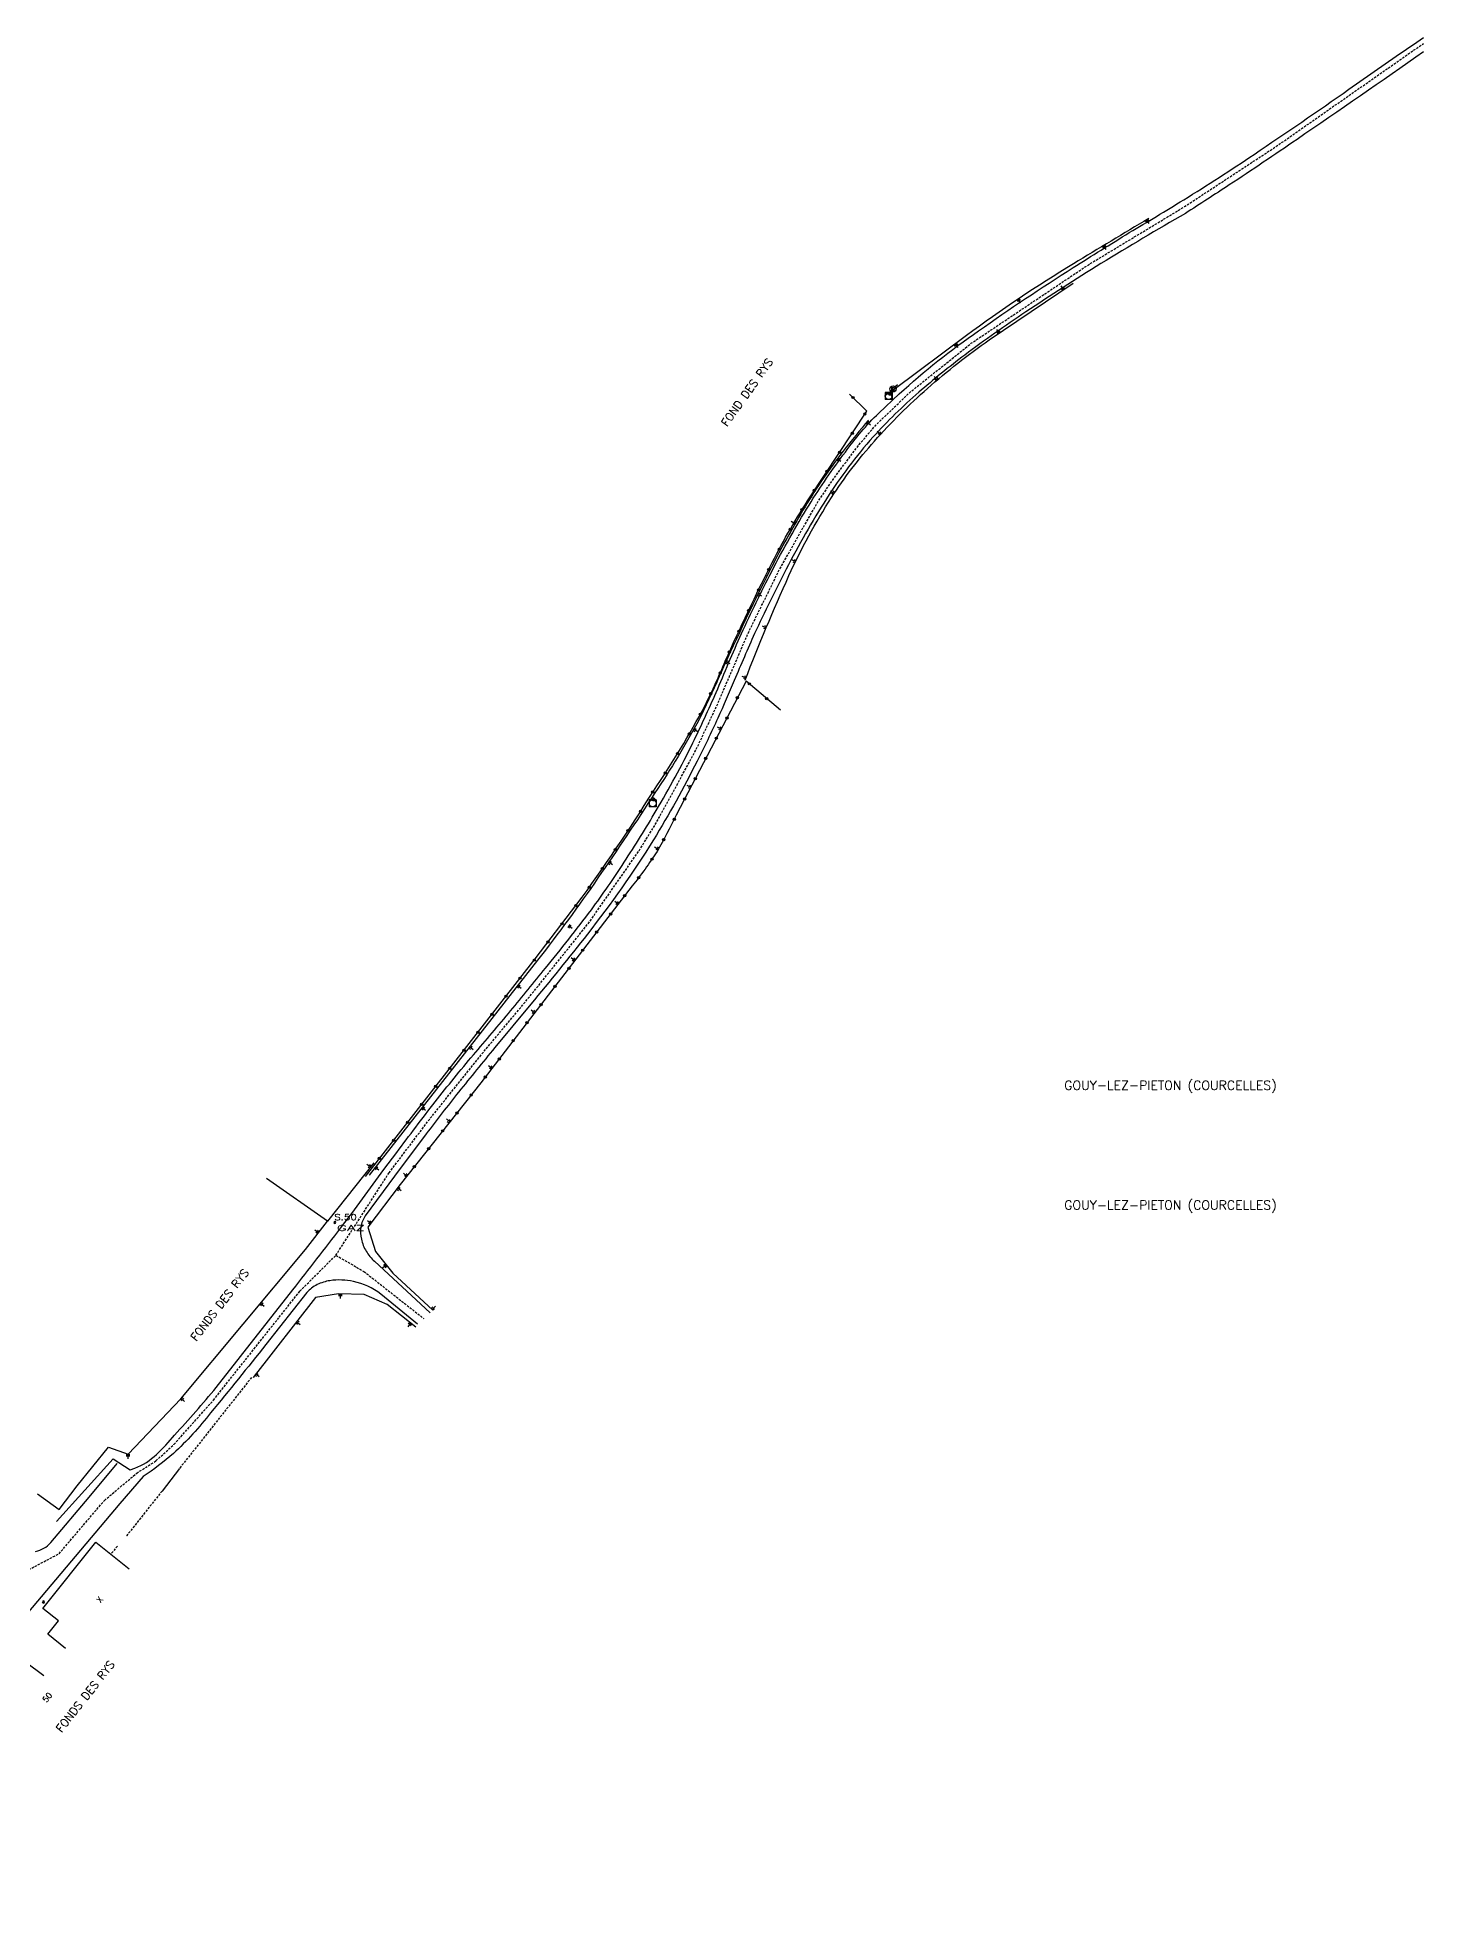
# Model space of a CAD drawing. Header units: millimetres. Extents: x 147000 to 148000, y 130999 to 132000.
# Drawn here: x 147696.8 to 148000, y 131584.4 to 131993.5 of the extents above; entities that cross this region are included whole.
import ezdxf
from ezdxf.enums import TextEntityAlignment as Align

# ---------------------------------------------------------------- set-up
doc = ezdxf.new("R2010")
doc.units = ezdxf.units.MM
doc.linetypes.add('DASHED', pattern=[0.75, 0.5, -0.25])
doc.layers.get('0').update_dxf_attribs({"linetype": 'CONTINUOUS'})
for name, color, linetype in [('W0001', 6, 'DASHED'), ('W0008', 7, 'CONTINUOUS'), ('W0112', 1, 'DASHED'), ('W0211', 2, 'CONTINUOUS'), ('W0322', 7, 'CONTINUOUS'), ('W0420', 7, 'CONTINUOUS'), ('W0471', 7, 'CONTINUOUS'), ('W0980', 7, 'CONTINUOUS'), ('W0989', 7, 'CONTINUOUS'), ('W0991', 7, 'CONTINUOUS'), ('W1102', 7, 'CONTINUOUS')]:
    doc.layers.add(name, color=color, linetype=linetype)
doc.styles.get("Standard").update_dxf_attribs({"font": 'romans.shx', "width": 0.85})

# ---------------------------------------------------------------- blocks, each defined once
blk = doc.blocks.new('t211o')
at = {"color": 0, "linetype": 'Continuous'}
for p, q in [((-0.29, 0.5), (-0.29, 0)), ((0, 1), (0, 0)), ((0.29, 0.5), (0.29, 0))]:
    blk.add_line(p, q, dxfattribs=at)
blk = doc.blocks.new('t322o')
at = {"color": 0, "linetype": 'Continuous'}
for radius in [0.25, 0.15]:
    blk.add_circle((0, 0), radius, dxfattribs=at)
blk = doc.blocks.new('T420')
for p, q in [((0.75, 0.75), (-0.75, 0.75)), ((-0.75, 0.75), (-0.75, -0.75)), ((0.75, 0.75), (0.75, -0.75)), ((0.75, -0.75), (-0.75, -0.75))]:
    blk.add_line(p, q)
blk.add_ellipse((0, 0), major_axis=(-0.53, 0.53), ratio=1, start_param=3.926991, end_param=10.210176)
blk = doc.blocks.new('T471')
for p, q in [((-0.333334, 0.333334), (-0.333334, -0.333334)), ((-0.333334, 0.333334), (0.333334, 0.333334)), ((-0.333334, 0), (0, 0)), ((0.500001, 0.500001), (1.000002, 1.000002)), ((-0.500001, -0.500001), (-1.000002, -1.000002)), ((-0.333334, -0.333334), (0.333334, -0.333334))]:
    blk.add_line(p, q)
blk.add_ellipse((0, 0), major_axis=(0.471405, 0.471405), ratio=1, start_param=5.4977871438, end_param=11.780972451)

msp = doc.modelspace()

# ---------------------------------------------------------------- linework, layer by layer
at = {"layer": 'W0001', "flags": 128}
msp.add_lwpolyline([(147773.71, 131745.09), (147782.81, 131757.13), (147794.5, 131771.69), (147802.5, 131781.27), (147806.31, 131785.93), (147817.54, 131799.98), (147828.36, 131815.5), (147831.84, 131821.12), (147840.63, 131837.16), (147845.45, 131847.37), (147852.22, 131863.07), (147859, 131876.88), (147867.48, 131891.86), (147871.46, 131897.66), (147876.55, 131904.41), (147880.2, 131908.68), (147887.46, 131915.67), (147901.14, 131926.63), (147926.37, 131943.54), (147947.72, 131956.46), (147967.62, 131969.53), (148000, 131992.17)], dxfattribs=at)
at = {"layer": 'W0001'}
for points in [[(147694.89, 131658.3), (147701.52, 131661.78), (147711.45, 131673.45), (147718.52, 131679.4), (147722.72, 131682.1), (147726.67, 131685.7), (147735.3, 131695.38), (147749.69, 131713.52), (147754.19, 131719.2), (147762.08, 131727.07), (147773.71, 131745.09), (147773.71, 131745.09)], [(147762.08, 131727.07), (147768.21, 131723.53), (147781.32, 131713.21), (147781.32, 131713.21)]]:
    msp.add_lwpolyline(points, dxfattribs=at)
at = {"layer": 'W0008', "flags": 128}
for points in [[(147772.55, 131745.82), (147775.38, 131749.56, -0.0044), (147783.8, 131760.65, -0.0071), (147792.16, 131770.91, 0.0031), (147800.31, 131780.56, 0.0027), (147807.91, 131789.86, 0.0117), (147817.96, 131802.63, 0.0145), (147825.13, 131813.02, 0.0114), (147832.14, 131824.33, 0.0191), (147840.18, 131839.17, 0.0082), (147845.26, 131850.17, -0.0068), (147850.81, 131863.05, -0.013), (147857.41, 131876.65, -0.0202), (147865.57, 131891.16, -0.0203), (147873.52, 131902.76, -0.0449), (147880.81, 131911.29), (147885.32, 131915.51, -0.0339), (147902.66, 131929.28, -0.0128), (147923.34, 131943.1, -0.0028), (147935.62, 131950.76, 0.0044), (147947.53, 131957.94, 0.0089), (147962.93, 131967.89, 0.0047), (147983.67, 131982.13), (147994.01, 131989.33, 0.001039), (148000, 131993.47)], [(148000, 131990.32, -0.003338), (147972.31, 131971.16, -0.0046), (147957.5, 131961.19, -0.0026), (147947.91, 131954.98, 0.0061), (147929.4, 131943.99, 0.0098), (147912.99, 131933.41, 0.0139), (147899.63, 131923.98, 0.0181), (147889.6, 131915.83, 0.0302), (147879.59, 131906.06, 0.0395), (147869.4, 131892.56, 0.024), (147860.59, 131877.12, 0.0063), (147853.64, 131863.08, 0.0008), (147849.22, 131852.82, -0.0055), (147845.63, 131844.57, -0.0108), (147841.09, 131835.15, -0.0206), (147831.54, 131817.91, -0.0272), (147817.12, 131797.34, -0.0075), (147804.7, 131781.99), (147796.84, 131772.48, 0.0041), (147788.93, 131762.77, 0.0068), (147781.83, 131753.6), (147774.87, 131744.35), (147774.87, 131744.35)]]:
    msp.add_lwpolyline(points, format="xyb", dxfattribs=at)
at = {"layer": 'W0008'}
for points in [[(147717.09, 131680.15), (147718.13, 131680.51, 0.1016), (147722.83, 131683.5, 0.026), (147726.8, 131687.72, 0.0153), (147735.91, 131698.16), (147752.63, 131719.5, 0.0042), (147763.17, 131733.05, 0.0052), (147772.55, 131745.82), (147772.55, 131745.82)], [(147774.87, 131744.35), (147768.51, 131735.66, 0.1201), (147767.57, 131733.26, 0.0887), (147767.65, 131730.6, 0.0851), (147768.71, 131727.94, 0.0693), (147770.51, 131725.75), (147782.68, 131714.44), (147782.68, 131714.44)], [(147779.96, 131711.98), (147771.93, 131718.57, 0.118), (147765.92, 131721.31, 0.0952), (147760.78, 131721.51, 0.072), (147757.98, 131720.64, 0.1124), (147755.75, 131718.91), (147746.76, 131707.54, -0.0046), (147734.69, 131692.59, -0.0397), (147726.53, 131683.68, -0.0266), (147719.95, 131678.65), (147714.79, 131672.75), (147682.68, 131634.73), (147681.39, 131633.2, -0.0054), (147671.61, 131621.79, -0.0143), (147657.86, 131607.19, -0.0068), (147643.49, 131593.17), (147623.17, 131573.79, 0.0194), (147607.38, 131557.68, 0.000188), (147607.29, 131557.58, -0.002)], [(147696.37, 131662.3, 0.1715), (147699.74, 131664.24), (147708.1, 131674.15), (147714.24, 131681.5), (147714.24, 131681.5)]]:
    msp.add_lwpolyline(points, format="xyb", dxfattribs=at)
at = {"layer": 'W0112'}
for points in [[(147743.62, 131700.33), (147727.89, 131680.45), (147727.89, 131680.45)], [(147724.05, 131675.49), (147716.19, 131665.57), (147716.19, 131665.57)], [(147714.28, 131663.45), (147712.87, 131661.69), (147712.87, 131661.69)]]:
    msp.add_lwpolyline(points, dxfattribs=at)
at = {"layer": 'W0211', "flags": 128}
for points in [[(147939.87, 131953.84, 0.0039), (147923.44, 131943.95, 0.0223), (147900.01, 131928.26), (147884.21, 131916.44), (147882.17, 131915.03), (147882.17, 131915.03)], [(147851.6, 131852.87, -0.0148), (147861.18, 131875.73, -0.0352), (147870.49, 131892.83, -0.0367), (147879.9, 131905.18, -0.0306), (147891.51, 131916.68, -0.032), (147905.01, 131927.28), (147923.35, 131939.73), (147923.35, 131939.73)], [(147878.6, 131909.75, 0.0102), (147873.03, 131902.97, 0.0282), (147864.7, 131890.78, 0.0171), (147857.77, 131878.39, 0.012), (147846.2, 131854.27, -0.014), (147841.58, 131844.39, -0.0257), (147831.85, 131828.2, -0.0072), (147819.41, 131809.61, -0.0145), (147806.2, 131791.61), (147769.37, 131744.58), (147769.37, 131744.58)]]:
    msp.add_lwpolyline(points, format="xyb", dxfattribs=at)
at = {"layer": 'W0211'}
for points in [[(147770.35, 131747.27), (147760.28, 131734.53), (147760.28, 131734.53)], [(147701, 131668.83), (147713.35, 131682.53), (147717.09, 131680.15), (147717.09, 131680.15)]]:
    msp.add_lwpolyline(points, dxfattribs=at)
at = {"layer": 'W0322', "flags": 128}
for points in [[(147768.54, 131744.33), (147805.69, 131791.92), (147814.82, 131803.87, 0.0194), (147831.52, 131828.62, 0.0273), (147842.89, 131847.42, 0.0151), (147847.24, 131857.03, -0.0125), (147857.52, 131878.62, -0.0266), (147865.84, 131893), (147878.19, 131911.7), (147874.44, 131915.45), (147874.44, 131915.45)], [(147859.31, 131846.32), (147851.8, 131852.67), (147836.52, 131823.31, -0.0172), (147832.32, 131815.4, -0.0266), (147826.89, 131807.85), (147793.79, 131764.8), (147776.15, 131742.53), (147776.15, 131742.53)]]:
    msp.add_lwpolyline(points, format="xyb", dxfattribs=at)
at = {"layer": 'W0322'}
for points in [[(147696.85, 131674.88), (147701.55, 131671.44), (147705.51, 131676.65), (147712.36, 131685.07), (147716.65, 131683.56), (147728.17, 131695.68), (147755.46, 131728.34), (147760.28, 131734.53), (147746.9, 131743.89), (147746.9, 131743.89)], [(147776.15, 131742.53), (147769.08, 131733.2), (147770.75, 131727.91), (147774.56, 131723.13), (147783.32, 131715.03), (147783.32, 131715.03)], [(147779.58, 131711.34), (147773.32, 131716.27), (147768.24, 131718.46), (147762.68, 131718.62), (147757.62, 131717.86), (147743.96, 131700.32), (147743.96, 131700.32)]]:
    msp.add_lwpolyline(points, dxfattribs=at)
at = {"layer": 'W0471'}
for p, q in [((147761.6, 131733.99), (147762.1, 131734.49)), ((147697.88, 131651), (147698.38, 131651.5))]:
    msp.add_line(p, q, dxfattribs=at)
for centre in [(147761.85, 131734.24), (147698.13, 131651.25)]:
    msp.add_arc(centre, 0.25, 0.9, 0, dxfattribs=at)
at = {"layer": 'W1102'}
for points in [[(147727.89, 131680.45), (147724.05, 131675.5), (147724.05, 131675.5)], [(147702.97, 131641.04), (147699.06, 131644.16), (147701.39, 131647.08), (147697.99, 131649.8), (147709.59, 131664.31), (147716.9, 131658.47), (147716.9, 131658.47)], [(147694.14, 131629.83), (147690.17, 131632.87), (147694.22, 131638.16), (147698.19, 131635.12), (147698.19, 131635.12)]]:
    msp.add_lwpolyline(points, dxfattribs=at)

# ---------------------------------------------------------------- block references
at = {"layer": 'W0211'}
for p, rotation in [((147939.44, 131953.59), 210.7678842977208), ((147930.04, 131947.96), 211.2883938681243), ((147921.24, 131938.3), 34.17883462678243), ((147911.31, 131936.2), 213.7320163325352), ((147907.15, 131928.74), 34.17883462849029), ((147897.57, 131926.44), 216.7816960491958), ((147893.62, 131918.54), 39.731672819288), ((147883.18, 131915.73), 214.760826200585), ((147878.22, 131909.3), 229.8794678778841), ((147881.23, 131906.66), 46.83080069559855), ((147871.76, 131901.28), 233.4965730509397), ((147871.08, 131893.73), 56.12632994550651), ((147862.56, 131887.16), 59.62655279816503), ((147862.63, 131878.8), 63.80105825558282), ((147854.36, 131871.64), 245.8050681045525), ((147856.21, 131864.35), 67.02062196996728), ((147847.39, 131856.86), 245.2778654293333), ((147851.81, 131853.39), 68.393004784658), ((147846.35, 131842.2), 62.51172510966749), ((147840.35, 131842.06), 241.2295900781994), ((147831.33, 131826.9), 239.8214623449748), ((147839.71, 131829.44), 62.51172510938798), ((147832.63, 131815.93), 60.58226330948673), ((147821.76, 131813.02), 235.6476163157163), ((147823.89, 131803.94), 52.44414540749713), ((147812.97, 131799.14), 233.583491128485), ((147814.37, 131791.56), 52.4441454070065), ((147801.83, 131786.03), 231.9309031674215), ((147805.57, 131780.12), 52.44414540773053), ((147791.34, 131772.64), 231.9309031672295), ((147796.25, 131768), 52.44414540826276), ((147780.93, 131759.34), 231.9309031656452), ((147787.03, 131756.26), 51.60949646029788), ((147769.7, 131746.39), 54.45202156130452), ((147770.69, 131746.27), 231.930903166113), ((147777.63, 131744.4), 51.60949646106352), ((147775.54, 131741.72), 234.200748492052), ((147758.28, 131732.03), 52.11461181896959), ((147769.76, 131734.07), 52.21381359164411), ((147773.09, 131724.96), 128.8951281013573), ((147745.61, 131716.53), 230.4784192019059), ((147763.07, 131718.62), 182.839515707898), ((147783.12, 131715.24), 313.0358651130417), ((147753.49, 131712.47), 232.754734925215), ((147778.5, 131712.23), 141.8084032561031), ((147744.53, 131701.11), 230.5615617772078), ((147728.25, 131695.74), 228.2289431288388), ((147716.66, 131683.57), 180.8181432705497)]:
    msp.add_blockref('t211o', p, dxfattribs=dict(at, rotation=rotation))
at = {"layer": 'W0322'}
for p, rotation in [((147875.2, 131914.7), 134.9832133825225), ((147877.78, 131911.07), 56.53894132060627), ((147875.02, 131906.89), 56.53894132060627), ((147872.26, 131902.72), 56.53894132060627), ((147869.51, 131898.55), 56.53894132060627), ((147866.75, 131894.38), 56.53894132060627), ((147864.04, 131890.18), 58.1302284663691), ((147861.47, 131885.89), 59.9635996494255), ((147859.04, 131881.52), 61.7969708324818), ((147856.74, 131877.08), 63.32722384730813), ((147854.52, 131872.6), 63.92607806943165), ((147852.35, 131868.1), 64.52493229155517), ((147850.22, 131863.57), 65.12378651367868), ((147848.14, 131859.03), 65.72264073580219), ((147846.14, 131854.44), 66.44510753636744), ((147852.51, 131852.07), 139.849871261854), ((147844.08, 131849.89), 64.80555760795879), ((147849.92, 131849.06), 242.5117251077882), ((147856.33, 131848.84), 139.849871261854), ((147841.82, 131845.43), 61.31711514906686), ((147847.61, 131844.62), 242.5117251077882), ((147839.36, 131841.07), 59.89447224057726), ((147845.3, 131840.18), 242.5117251077882), ((147836.8, 131836.78), 58.47182933208765), ((147842.99, 131835.75), 242.5117251077882), ((147834.14, 131832.55), 57.04918642359804), ((147840.69, 131831.31), 242.5117251077882), ((147831.38, 131828.38), 58.17745545933073), ((147838.38, 131826.88), 242.5117251077882), ((147828.71, 131824.15), 57.43302947349876), ((147836.09, 131822.43), 243.5905033535072), ((147825.99, 131819.95), 56.68860348766673), ((147833.78, 131818), 241.3902720302731), ((147823.22, 131815.79), 55.94417750183474), ((147831.21, 131813.71), 235.9850140717536), ((147820.39, 131811.67), 55.19975151600278), ((147828.3, 131809.65), 232.7098552454581), ((147817.51, 131807.58), 54.45532553017073), ((147825.24, 131805.7), 232.4441454070612), ((147814.57, 131803.54), 52.61345835965595), ((147822.19, 131801.73), 232.4441454070612), ((147811.54, 131799.57), 52.61345835965595), ((147819.14, 131797.77), 232.4441454070612), ((147808.5, 131795.59), 52.61345835965595), ((147816.09, 131793.81), 232.4441454070612), ((147805.46, 131791.62), 52.01577322250459), ((147813.05, 131789.84), 232.4441454070612), ((147802.38, 131787.68), 52.01577322250459), ((147810, 131785.88), 232.4441454070612), ((147799.31, 131783.74), 52.01577322250459), ((147806.95, 131781.91), 232.4441454070612), ((147796.23, 131779.8), 52.01577322250459), ((147803.9, 131777.95), 232.4441454070612), ((147793.15, 131775.86), 52.01577322250459), ((147800.86, 131773.99), 232.4441454070612), ((147790.08, 131771.92), 52.01577322250459), ((147797.81, 131770.02), 232.4441454070612), ((147787, 131767.98), 52.01577322250459), ((147794.76, 131766.06), 232.4441454070612), ((147783.92, 131764.04), 52.01577322250459), ((147791.67, 131762.13), 231.6094964608473), ((147780.84, 131760.1), 52.01577322250459), ((147788.57, 131758.21), 231.6094964608473), ((147777.77, 131756.15), 52.01577322250459), ((147785.46, 131754.29), 231.6094964608473), ((147771.61, 131748.27), 52.01577322250459), ((147774.69, 131752.21), 52.01577322250459), ((147782.36, 131750.37), 231.6094964608473), ((147779.25, 131746.45), 231.6094964608473)]:
    msp.add_blockref('t322o', p, dxfattribs=dict(at, rotation=rotation))
at = {"layer": 'W0420'}
for p in [(147882.98, 131915.01), (147831.38, 131825.92)]:
    msp.add_blockref('T420', p, dxfattribs=at)
at = {"layer": 'W0471'}
msp.add_blockref('T471', (147883.95, 131916.57), dxfattribs=at)

# ---------------------------------------------------------------- texts
at = {"layer": 'W0980'}
for p in [(147944.63, 131764.1), (147944.63, 131737.91)]:
    msp.add_text('GOUY-LEZ-PIETON (COURCELLES)', height=2, dxfattribs=at).set_placement(p, align=Align.MIDDLE)
at = {"layer": 'W0989'}
for s, rotation, p in [('FOND DES RYS', 54.5601, (147852.02, 131915.85)), ('FONDS DES RYS', 52.3219, (147736.67, 131716.22)), ('FONDS DES RYS', 51.8947, (147707.26, 131630.58))]:
    msp.add_text(s, height=1.75, rotation=rotation, dxfattribs=at).set_placement(p, align=Align.MIDDLE)
at = {"layer": 'W0991'}
for s, width, p, p2 in [('S.50', 1.241796, (147761.72, 131734.78), (147766.67, 131734.78)), ('GAZ', 1.85715, (147762.28, 131732.4), (147768.47, 131732.4))]:
    msp.add_text(s, height=1.25, dxfattribs=dict(at, width=width)).set_placement(p, p2, align=Align.FIT)
for s, rotation, p in [('X', 51.3605, (147710.43, 131651.75)), ('50', 52.5587, (147698.95, 131630.35))]:
    msp.add_text(s, height=1.25, rotation=rotation, dxfattribs=at).set_placement(p, align=Align.MIDDLE)

doc.saveas('drawing.dxf')
